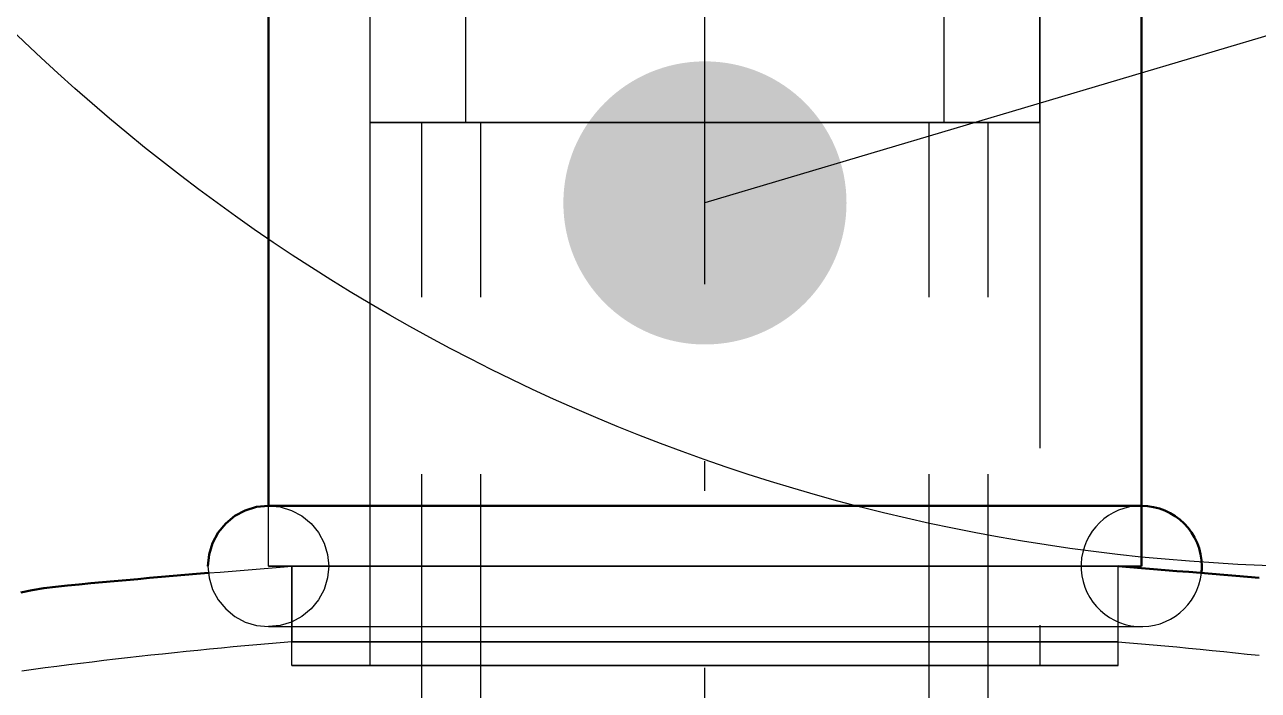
# Model space of a CAD drawing. Header units: millimetres. Extents: x 0 to 420, y 0 to 297.
# Drawn here: x 83.87 to 89.1, y 214.9 to 217.73 of the extents above; entities that cross this region are included whole.
import ezdxf

# ---------------------------------------------------------------- set-up
doc = ezdxf.new("R2010")
doc.units = ezdxf.units.MM
doc.linetypes.add('ISO02-TRAZOS', pattern=[3.75, 3, -0.75])
doc.linetypes.add('ISO04-TRAZO-PUNTO', pattern=[7.625, 6, -0.75, 0.125, -0.75])
for name, color, linetype, lineweight in [('01-VISIBLE', 7, 'CONTINUOUS', 50), ('02-OCULTA', 4, 'ISO02-TRAZOS', 25), ('03-EJE', 1, 'ISO04-TRAZO-PUNTO', 25), ('08-FINA', 5, 'CONTINUOUS', 25)]:
    doc.layers.add(name, color=color, linetype=linetype, lineweight=lineweight)

msp = doc.modelspace()

# ---------------------------------------------------------------- hatches: boundary and pattern name
at = {"layer": '08-FINA'}
h = msp.add_hatch(color=7, dxfattribs=at)
h.dxf.hatch_style = 1
edge = h.paths.add_edge_path()
edge.add_arc((86.75, 216.9697), 0.6, 0, 360)

# ---------------------------------------------------------------- linework, layer by layer
at = {"layer": '01-VISIBLE'}
for p, q in [((84.9, 215.686), (84.9, 218.93)), ((88.6, 215.43), (88.6, 218.93))]:
    msp.add_line(p, q, dxfattribs=at)
for points in [[(84.9, 215.686), (84.8501, 215.6811), (84.802, 215.6665), (84.7578, 215.6429), (84.719, 215.611), (84.6871, 215.5722), (84.6635, 215.528), (84.6489, 215.48), (84.644, 215.43)], [(84.9, 215.686), (84.9, 215.686), (84.9, 215.686), (84.9, 215.686), (84.9, 215.686), (84.9, 215.686), (84.9, 215.686)], [(88.6, 215.686), (88.55, 215.686), (88.5, 215.686), (88.45, 215.686), (88.4, 215.686), (88.35, 215.686), (88.3, 215.686), (88.25, 215.686), (88.2, 215.686), (88.15, 215.686), (88.1, 215.686), (88.05, 215.686), (88, 215.686), (87.95, 215.686), (87.9, 215.686), (87.85, 215.686), (87.8, 215.686), (87.75, 215.686), (87.7, 215.686), (87.65, 215.686), (87.6, 215.686), (87.55, 215.686), (87.5, 215.686), (87.45, 215.686), (87.4, 215.686), (87.35, 215.686), (87.3, 215.686), (87.25, 215.686), (87.2, 215.686), (87.15, 215.686), (87.1, 215.686), (87.05, 215.686), (87, 215.686), (86.95, 215.686), (86.9, 215.686), (86.85, 215.686), (86.8, 215.686), (86.75, 215.686), (86.7, 215.686), (86.65, 215.686), (86.6, 215.686), (86.55, 215.686), (86.5, 215.686), (86.45, 215.686), (86.4, 215.686), (86.35, 215.686), (86.3, 215.686), (86.25, 215.686), (86.2, 215.686), (86.15, 215.686), (86.1, 215.686), (86.05, 215.686), (86, 215.686), (85.95, 215.686), (85.9, 215.686), (85.85, 215.686), (85.8, 215.686), (85.75, 215.686), (85.7, 215.686), (85.65, 215.686), (85.6, 215.686), (85.55, 215.686), (85.5, 215.686), (85.45, 215.686), (85.4, 215.686), (85.35, 215.686), (85.3, 215.686), (85.25, 215.686), (85.2, 215.686), (85.15, 215.686), (85.1, 215.686), (85.05, 215.686), (85, 215.686), (84.95, 215.686), (84.9, 215.686)], [(83.8504, 215.3179), (83.8991, 215.329), (83.9485, 215.3366), (83.9982, 215.3427), (84.0479, 215.3481), (84.0977, 215.3531), (84.1474, 215.3578), (84.1972, 215.3625), (84.247, 215.367), (84.2968, 215.3714), (84.3467, 215.3758), (84.3965, 215.3802), (84.4463, 215.3845), (84.4961, 215.3888), (84.5459, 215.393), (84.5958, 215.3972), (84.6456, 215.4013)], [(89.0993, 215.3806), (89.0494, 215.3849), (88.9996, 215.3891), (88.9497, 215.3933), (88.8999, 215.3974), (88.85, 215.4016), (88.8002, 215.4057), (88.7503, 215.4097), (88.7005, 215.4138), (88.6506, 215.4179), (88.6007, 215.4219), (88.5509, 215.4259), (88.501, 215.4299)]]:
    msp.add_lwpolyline(points, dxfattribs=at)
for start, end in [(0, 90), (-6.464, 0)]:
    msp.add_arc((88.6, 215.43), 0.256, start, end, dxfattribs=at)
at = {"layer": '02-OCULTA'}
for p, q in [((85.3312, 215.0093), (85.3312, 218.93)), ((85.3312, 217.31), (85.3312, 218.93)), ((85.7362, 217.31), (85.7362, 218.93)), ((87.7638, 217.31), (87.7638, 218.93)), ((88.1688, 218.93), (88.1688, 215.0093)), ((88.1688, 217.31), (88.1688, 218.93)), ((85.55, 160.32), (85.55, 217.31)), ((85.8, 160.32), (85.8, 217.31)), ((87.7, 160.32), (87.7, 217.31)), ((87.95, 160.32), (87.95, 217.31)), ((84.9, 215.43), (84.9, 215.686)), ((84.999, 215.0093), (84.999, 215.43)), ((85, 215.43), (85, 215.1093)), ((88.5, 215.43), (88.5, 215.1093)), ((88.501, 215.0093), (88.501, 215.43))]:
    msp.add_line(p, q, dxfattribs=at)
for points in [[(88.1688, 217.31), (88.1181, 217.31), (88.0675, 217.31), (88.0168, 217.31), (87.9661, 217.31), (87.9154, 217.31), (87.8648, 217.31), (87.8141, 217.31), (87.7634, 217.31), (87.7128, 217.31), (87.6621, 217.31), (87.6114, 217.31), (87.5607, 217.31), (87.5101, 217.31), (87.4594, 217.31), (87.4087, 217.31), (87.3581, 217.31), (87.3074, 217.31), (87.2567, 217.31), (87.206, 217.31), (87.1554, 217.31), (87.1047, 217.31), (87.054, 217.31), (87.0034, 217.31), (86.9527, 217.31), (86.902, 217.31), (86.8513, 217.31), (86.8007, 217.31), (86.75, 217.31), (86.6993, 217.31), (86.6487, 217.31), (86.598, 217.31), (86.5473, 217.31), (86.4966, 217.31), (86.446, 217.31), (86.3953, 217.31), (86.3446, 217.31), (86.294, 217.31), (86.2433, 217.31), (86.1926, 217.31), (86.1419, 217.31), (86.0913, 217.31), (86.0406, 217.31), (85.9899, 217.31), (85.9393, 217.31), (85.8886, 217.31), (85.8379, 217.31), (85.7872, 217.31), (85.7366, 217.31), (85.6859, 217.31), (85.6352, 217.31), (85.5846, 217.31), (85.5339, 217.31), (85.4832, 217.31), (85.4325, 217.31), (85.3819, 217.31), (85.3312, 217.31)], [(85.3312, 217.31), (85.3819, 217.31), (85.4325, 217.31), (85.4832, 217.31), (85.5339, 217.31), (85.5846, 217.31), (85.6352, 217.31), (85.6859, 217.31), (85.7366, 217.31), (85.7872, 217.31), (85.8379, 217.31), (85.8886, 217.31), (85.9393, 217.31), (85.9899, 217.31), (86.0406, 217.31), (86.0913, 217.31), (86.1419, 217.31), (86.1926, 217.31), (86.2433, 217.31), (86.294, 217.31), (86.3446, 217.31), (86.3953, 217.31), (86.446, 217.31), (86.4966, 217.31), (86.5473, 217.31), (86.598, 217.31), (86.6487, 217.31), (86.6993, 217.31), (86.75, 217.31), (86.8007, 217.31), (86.8513, 217.31), (86.902, 217.31), (86.9527, 217.31), (87.0034, 217.31), (87.054, 217.31), (87.1047, 217.31), (87.1554, 217.31), (87.206, 217.31), (87.2567, 217.31), (87.3074, 217.31), (87.3581, 217.31), (87.4087, 217.31), (87.4594, 217.31), (87.5101, 217.31), (87.5607, 217.31), (87.6114, 217.31), (87.6621, 217.31), (87.7128, 217.31), (87.7634, 217.31), (87.8141, 217.31), (87.8648, 217.31), (87.9154, 217.31), (87.9661, 217.31), (88.0168, 217.31), (88.0675, 217.31), (88.1181, 217.31), (88.1688, 217.31)], [(87.95, 217.31), (87.9, 217.31), (87.85, 217.31), (87.8, 217.31), (87.75, 217.31), (87.7, 217.31), (87.65, 217.31), (87.6, 217.31), (87.55, 217.31), (87.5, 217.31), (87.45, 217.31), (87.4, 217.31), (87.35, 217.31), (87.3, 217.31), (87.25, 217.31), (87.2, 217.31), (87.15, 217.31), (87.1, 217.31), (87.05, 217.31), (87, 217.31), (86.95, 217.31), (86.9, 217.31), (86.85, 217.31), (86.8, 217.31), (86.75, 217.31), (86.7, 217.31), (86.65, 217.31), (86.6, 217.31), (86.55, 217.31), (86.5, 217.31), (86.45, 217.31), (86.4, 217.31), (86.35, 217.31), (86.3, 217.31), (86.25, 217.31), (86.2, 217.31), (86.15, 217.31), (86.1, 217.31), (86.05, 217.31), (86, 217.31), (85.95, 217.31), (85.9, 217.31), (85.85, 217.31), (85.8, 217.31), (85.75, 217.31), (85.7, 217.31), (85.65, 217.31), (85.6, 217.31), (85.55, 217.31)], [(85.55, 217.31), (85.6, 217.31), (85.65, 217.31), (85.7, 217.31), (85.75, 217.31), (85.8, 217.31), (85.85, 217.31), (85.9, 217.31), (85.95, 217.31), (86, 217.31), (86.05, 217.31), (86.1, 217.31), (86.15, 217.31), (86.2, 217.31), (86.25, 217.31), (86.3, 217.31), (86.35, 217.31), (86.4, 217.31), (86.45, 217.31), (86.5, 217.31), (86.55, 217.31), (86.6, 217.31), (86.65, 217.31), (86.7, 217.31), (86.75, 217.31), (86.8, 217.31), (86.85, 217.31), (86.9, 217.31), (86.95, 217.31), (87, 217.31), (87.05, 217.31), (87.1, 217.31), (87.15, 217.31), (87.2, 217.31), (87.25, 217.31), (87.3, 217.31), (87.35, 217.31), (87.4, 217.31), (87.45, 217.31), (87.5, 217.31), (87.55, 217.31), (87.6, 217.31), (87.65, 217.31), (87.7, 217.31), (87.75, 217.31), (87.8, 217.31), (87.85, 217.31), (87.9, 217.31), (87.95, 217.31)], [(87.7638, 217.31), (87.7131, 217.31), (87.6624, 217.31), (87.6117, 217.31), (87.561, 217.31), (87.5104, 217.31), (87.4597, 217.31), (87.409, 217.31), (87.3583, 217.31), (87.3076, 217.31), (87.2569, 217.31), (87.2062, 217.31), (87.1555, 217.31), (87.1048, 217.31), (87.0541, 217.31), (87.0035, 217.31), (86.9528, 217.31), (86.9021, 217.31), (86.8514, 217.31), (86.8007, 217.31), (86.75, 217.31), (86.6993, 217.31), (86.6486, 217.31), (86.5979, 217.31), (86.5472, 217.31), (86.4965, 217.31), (86.4459, 217.31), (86.3952, 217.31), (86.3445, 217.31), (86.2938, 217.31), (86.2431, 217.31), (86.1924, 217.31), (86.1417, 217.31), (86.091, 217.31), (86.0403, 217.31), (85.9896, 217.31), (85.939, 217.31), (85.8883, 217.31), (85.8376, 217.31), (85.7869, 217.31), (85.7362, 217.31)], [(85.7362, 217.31), (85.7869, 217.31), (85.8376, 217.31), (85.8883, 217.31), (85.939, 217.31), (85.9896, 217.31), (86.0403, 217.31), (86.091, 217.31), (86.1417, 217.31), (86.1924, 217.31), (86.2431, 217.31), (86.2938, 217.31), (86.3445, 217.31), (86.3952, 217.31), (86.4459, 217.31), (86.4965, 217.31), (86.5472, 217.31), (86.5979, 217.31), (86.6486, 217.31), (86.6993, 217.31), (86.75, 217.31), (86.8007, 217.31), (86.8514, 217.31), (86.9021, 217.31), (86.9528, 217.31), (87.0035, 217.31), (87.0541, 217.31), (87.1048, 217.31), (87.1555, 217.31), (87.2062, 217.31), (87.2569, 217.31), (87.3076, 217.31), (87.3583, 217.31), (87.409, 217.31), (87.4597, 217.31), (87.5104, 217.31), (87.561, 217.31), (87.6117, 217.31), (87.6624, 217.31), (87.7131, 217.31), (87.7638, 217.31)], [(87.7, 217.31), (87.65, 217.31), (87.6, 217.31), (87.55, 217.31), (87.5, 217.31), (87.45, 217.31), (87.4, 217.31), (87.35, 217.31), (87.3, 217.31), (87.25, 217.31), (87.2, 217.31), (87.15, 217.31), (87.1, 217.31), (87.05, 217.31), (87, 217.31), (86.95, 217.31), (86.9, 217.31), (86.85, 217.31), (86.8, 217.31), (86.75, 217.31), (86.7, 217.31), (86.65, 217.31), (86.6, 217.31), (86.55, 217.31), (86.5, 217.31), (86.45, 217.31), (86.4, 217.31), (86.35, 217.31), (86.3, 217.31), (86.25, 217.31), (86.2, 217.31), (86.15, 217.31), (86.1, 217.31), (86.05, 217.31), (86, 217.31), (85.95, 217.31), (85.9, 217.31), (85.85, 217.31), (85.8, 217.31)], [(85.8, 217.31), (85.85, 217.31), (85.9, 217.31), (85.95, 217.31), (86, 217.31), (86.05, 217.31), (86.1, 217.31), (86.15, 217.31), (86.2, 217.31), (86.25, 217.31), (86.3, 217.31), (86.35, 217.31), (86.4, 217.31), (86.45, 217.31), (86.5, 217.31), (86.55, 217.31), (86.6, 217.31), (86.65, 217.31), (86.7, 217.31), (86.75, 217.31), (86.8, 217.31), (86.85, 217.31), (86.9, 217.31), (86.95, 217.31), (87, 217.31), (87.05, 217.31), (87.1, 217.31), (87.15, 217.31), (87.2, 217.31), (87.25, 217.31), (87.3, 217.31), (87.35, 217.31), (87.4, 217.31), (87.45, 217.31), (87.5, 217.31), (87.55, 217.31), (87.6, 217.31), (87.65, 217.31), (87.7, 217.31)], [(88.6, 215.686), (88.5493, 215.686), (88.4986, 215.686), (88.4479, 215.686), (88.3973, 215.686), (88.3466, 215.686), (88.2959, 215.686), (88.2452, 215.686), (88.1945, 215.686), (88.1438, 215.686), (88.0932, 215.686), (88.0425, 215.686), (87.9918, 215.686), (87.9411, 215.686), (87.8904, 215.686), (87.8397, 215.686), (87.789, 215.686), (87.7384, 215.686), (87.6877, 215.686), (87.637, 215.686), (87.5863, 215.686), (87.5356, 215.686), (87.4849, 215.686), (87.4342, 215.686), (87.3836, 215.686), (87.3329, 215.686), (87.2822, 215.686), (87.2315, 215.686), (87.1808, 215.686), (87.1301, 215.686), (87.0795, 215.686), (87.0288, 215.686), (86.9781, 215.686), (86.9274, 215.686), (86.8767, 215.686), (86.826, 215.686), (86.7753, 215.686), (86.7247, 215.686), (86.674, 215.686), (86.6233, 215.686), (86.5726, 215.686), (86.5219, 215.686), (86.4712, 215.686), (86.4205, 215.686), (86.3699, 215.686), (86.3192, 215.686), (86.2685, 215.686), (86.2178, 215.686), (86.1671, 215.686), (86.1164, 215.686), (86.0658, 215.686), (86.0151, 215.686), (85.9644, 215.686), (85.9137, 215.686), (85.863, 215.686), (85.8123, 215.686), (85.7616, 215.686), (85.711, 215.686), (85.6603, 215.686), (85.6096, 215.686), (85.5589, 215.686), (85.5082, 215.686), (85.4575, 215.686), (85.4068, 215.686), (85.3562, 215.686), (85.3055, 215.686), (85.2548, 215.686), (85.2041, 215.686), (85.1534, 215.686), (85.1027, 215.686), (85.0521, 215.686), (85.0014, 215.686), (84.9507, 215.686), (84.9, 215.686)], [(84.9, 215.686), (84.9499, 215.6811), (84.998, 215.6665), (85.0422, 215.6429), (85.081, 215.611), (85.1129, 215.5722), (85.1365, 215.528), (85.1511, 215.48), (85.156, 215.43), (85.1511, 215.3801), (85.1365, 215.332), (85.1129, 215.2878), (85.081, 215.249), (85.0422, 215.2172), (84.998, 215.1935), (84.9499, 215.1789), (84.9, 215.174)], [(84.644, 215.43), (84.6489, 215.3801), (84.6635, 215.332), (84.6871, 215.2878), (84.719, 215.249), (84.7578, 215.2172), (84.802, 215.1935), (84.8501, 215.1789), (84.9, 215.174)], [(84.6456, 215.4013), (84.6962, 215.4054), (84.7469, 215.4095), (84.7975, 215.4135), (84.8481, 215.4175), (84.8988, 215.4216), (84.9494, 215.4256), (85, 215.43)], [(88.6, 215.43), (88.55, 215.43), (88.5, 215.43), (88.45, 215.43), (88.4, 215.43), (88.35, 215.43), (88.3, 215.43), (88.25, 215.43), (88.2, 215.43), (88.15, 215.43), (88.1, 215.43), (88.05, 215.43), (88, 215.43), (87.95, 215.43), (87.9, 215.43), (87.85, 215.43), (87.8, 215.43), (87.75, 215.43), (87.7, 215.43), (87.65, 215.43), (87.6, 215.43), (87.55, 215.43), (87.5, 215.43), (87.45, 215.43), (87.4, 215.43), (87.35, 215.43), (87.3, 215.43), (87.25, 215.43), (87.2, 215.43), (87.15, 215.43), (87.1, 215.43), (87.05, 215.43), (87, 215.43), (86.95, 215.43), (86.9, 215.43), (86.85, 215.43), (86.8, 215.43), (86.75, 215.43), (86.7, 215.43), (86.65, 215.43), (86.6, 215.43), (86.55, 215.43), (86.5, 215.43), (86.45, 215.43), (86.4, 215.43), (86.35, 215.43), (86.3, 215.43), (86.25, 215.43), (86.2, 215.43), (86.15, 215.43), (86.1, 215.43), (86.05, 215.43), (86, 215.43), (85.95, 215.43), (85.9, 215.43), (85.85, 215.43), (85.8, 215.43), (85.75, 215.43), (85.7, 215.43), (85.65, 215.43), (85.6, 215.43), (85.55, 215.43), (85.5, 215.43), (85.45, 215.43), (85.4, 215.43), (85.35, 215.43), (85.3, 215.43), (85.25, 215.43), (85.2, 215.43), (85.15, 215.43), (85.1, 215.43), (85.05, 215.43), (85, 215.43), (84.95, 215.43), (84.9, 215.43)], [(84.9, 215.43), (84.95, 215.43), (85, 215.43), (85.05, 215.43), (85.1, 215.43), (85.15, 215.43), (85.2, 215.43), (85.25, 215.43), (85.3, 215.43), (85.35, 215.43), (85.4, 215.43), (85.45, 215.43), (85.5, 215.43), (85.55, 215.43), (85.6, 215.43), (85.65, 215.43), (85.7, 215.43), (85.75, 215.43), (85.8, 215.43), (85.85, 215.43), (85.9, 215.43), (85.95, 215.43), (86, 215.43), (86.05, 215.43), (86.1, 215.43), (86.15, 215.43), (86.2, 215.43), (86.25, 215.43), (86.3, 215.43), (86.35, 215.43), (86.4, 215.43), (86.45, 215.43), (86.5, 215.43), (86.55, 215.43), (86.6, 215.43), (86.65, 215.43), (86.7, 215.43), (86.75, 215.43), (86.8, 215.43), (86.85, 215.43), (86.9, 215.43), (86.95, 215.43), (87, 215.43), (87.05, 215.43), (87.1, 215.43), (87.15, 215.43), (87.2, 215.43), (87.25, 215.43), (87.3, 215.43), (87.35, 215.43), (87.4, 215.43), (87.45, 215.43), (87.5, 215.43), (87.55, 215.43), (87.6, 215.43), (87.65, 215.43), (87.7, 215.43), (87.75, 215.43), (87.8, 215.43), (87.85, 215.43), (87.9, 215.43), (87.95, 215.43), (88, 215.43), (88.05, 215.43), (88.1, 215.43), (88.15, 215.43), (88.2, 215.43), (88.25, 215.43), (88.3, 215.43), (88.35, 215.43), (88.4, 215.43), (88.45, 215.43), (88.5, 215.43), (88.55, 215.43), (88.6, 215.43)], [(88.501, 215.43), (88.451, 215.43), (88.4009, 215.43), (88.3509, 215.43), (88.3009, 215.43), (88.2509, 215.43), (88.2008, 215.43), (88.1508, 215.43), (88.1008, 215.43), (88.0507, 215.43), (88.0007, 215.43), (87.9507, 215.43), (87.9007, 215.43), (87.8506, 215.43), (87.8006, 215.43), (87.7506, 215.43), (87.7005, 215.43), (87.6505, 215.43), (87.6005, 215.43), (87.5505, 215.43), (87.5004, 215.43), (87.4504, 215.43), (87.4004, 215.43), (87.3503, 215.43), (87.3003, 215.43), (87.2503, 215.43), (87.2003, 215.43), (87.1502, 215.43), (87.1002, 215.43), (87.0502, 215.43), (87.0001, 215.43), (86.9501, 215.43), (86.9001, 215.43), (86.8501, 215.43), (86.8, 215.43), (86.75, 215.43), (86.7, 215.43), (86.6499, 215.43), (86.5999, 215.43), (86.5499, 215.43), (86.4999, 215.43), (86.4498, 215.43), (86.3998, 215.43), (86.3498, 215.43), (86.2997, 215.43), (86.2497, 215.43), (86.1997, 215.43), (86.1497, 215.43), (86.0996, 215.43), (86.0496, 215.43), (85.9996, 215.43), (85.9495, 215.43), (85.8995, 215.43), (85.8495, 215.43), (85.7995, 215.43), (85.7494, 215.43), (85.6994, 215.43), (85.6494, 215.43), (85.5993, 215.43), (85.5493, 215.43), (85.4993, 215.43), (85.4493, 215.43), (85.3992, 215.43), (85.3492, 215.43), (85.2992, 215.43), (85.2491, 215.43), (85.1991, 215.43), (85.1491, 215.43), (85.0991, 215.43), (85.049, 215.43), (84.999, 215.43)], [(84.999, 215.43), (85.049, 215.43), (85.0991, 215.43), (85.1491, 215.43), (85.1991, 215.43), (85.2491, 215.43), (85.2992, 215.43), (85.3492, 215.43), (85.3992, 215.43), (85.4493, 215.43), (85.4993, 215.43), (85.5493, 215.43), (85.5993, 215.43), (85.6494, 215.43), (85.6994, 215.43), (85.7494, 215.43), (85.7995, 215.43), (85.8495, 215.43), (85.8995, 215.43), (85.9495, 215.43), (85.9996, 215.43), (86.0496, 215.43), (86.0996, 215.43), (86.1497, 215.43), (86.1997, 215.43), (86.2497, 215.43), (86.2997, 215.43), (86.3498, 215.43), (86.3998, 215.43), (86.4498, 215.43), (86.4999, 215.43), (86.5499, 215.43), (86.5999, 215.43), (86.6499, 215.43), (86.7, 215.43), (86.75, 215.43), (86.8, 215.43), (86.8501, 215.43), (86.9001, 215.43), (86.9501, 215.43), (87.0001, 215.43), (87.0502, 215.43), (87.1002, 215.43), (87.1502, 215.43), (87.2003, 215.43), (87.2503, 215.43), (87.3003, 215.43), (87.3503, 215.43), (87.4004, 215.43), (87.4504, 215.43), (87.5004, 215.43), (87.5505, 215.43), (87.6005, 215.43), (87.6505, 215.43), (87.7005, 215.43), (87.7506, 215.43), (87.8006, 215.43), (87.8506, 215.43), (87.9007, 215.43), (87.9507, 215.43), (88.0007, 215.43), (88.0507, 215.43), (88.1008, 215.43), (88.1508, 215.43), (88.2008, 215.43), (88.2509, 215.43), (88.3009, 215.43), (88.3509, 215.43), (88.4009, 215.43), (88.451, 215.43), (88.501, 215.43)], [(88.5, 215.43), (88.45, 215.43), (88.4, 215.43), (88.35, 215.43), (88.3, 215.43), (88.25, 215.43), (88.2, 215.43), (88.15, 215.43), (88.1, 215.43), (88.05, 215.43), (88, 215.43), (87.95, 215.43), (87.9, 215.43), (87.85, 215.43), (87.8, 215.43), (87.75, 215.43), (87.7, 215.43), (87.65, 215.43), (87.6, 215.43), (87.55, 215.43), (87.5, 215.43), (87.45, 215.43), (87.4, 215.43), (87.35, 215.43), (87.3, 215.43), (87.25, 215.43), (87.2, 215.43), (87.15, 215.43), (87.1, 215.43), (87.05, 215.43), (87, 215.43), (86.95, 215.43), (86.9, 215.43), (86.85, 215.43), (86.8, 215.43), (86.75, 215.43), (86.7, 215.43), (86.65, 215.43), (86.6, 215.43), (86.55, 215.43), (86.5, 215.43), (86.45, 215.43), (86.4, 215.43), (86.35, 215.43), (86.3, 215.43), (86.25, 215.43), (86.2, 215.43), (86.15, 215.43), (86.1, 215.43), (86.05, 215.43), (86, 215.43), (85.95, 215.43), (85.9, 215.43), (85.85, 215.43), (85.8, 215.43), (85.75, 215.43), (85.7, 215.43), (85.65, 215.43), (85.6, 215.43), (85.55, 215.43), (85.5, 215.43), (85.45, 215.43), (85.4, 215.43), (85.35, 215.43), (85.3, 215.43), (85.25, 215.43), (85.2, 215.43), (85.15, 215.43), (85.1, 215.43), (85.05, 215.43), (85, 215.43)], [(85, 215.43), (85.05, 215.43), (85.1, 215.43), (85.15, 215.43), (85.2, 215.43), (85.25, 215.43), (85.3, 215.43), (85.35, 215.43), (85.4, 215.43), (85.45, 215.43), (85.5, 215.43), (85.55, 215.43), (85.6, 215.43), (85.65, 215.43), (85.7, 215.43), (85.75, 215.43), (85.8, 215.43), (85.85, 215.43), (85.9, 215.43), (85.95, 215.43), (86, 215.43), (86.05, 215.43), (86.1, 215.43), (86.15, 215.43), (86.2, 215.43), (86.25, 215.43), (86.3, 215.43), (86.35, 215.43), (86.4, 215.43), (86.45, 215.43), (86.5, 215.43), (86.55, 215.43), (86.6, 215.43), (86.65, 215.43), (86.7, 215.43), (86.75, 215.43), (86.8, 215.43), (86.85, 215.43), (86.9, 215.43), (86.95, 215.43), (87, 215.43), (87.05, 215.43), (87.1, 215.43), (87.15, 215.43), (87.2, 215.43), (87.25, 215.43), (87.3, 215.43), (87.35, 215.43), (87.4, 215.43), (87.45, 215.43), (87.5, 215.43), (87.55, 215.43), (87.6, 215.43), (87.65, 215.43), (87.7, 215.43), (87.75, 215.43), (87.8, 215.43), (87.85, 215.43), (87.9, 215.43), (87.95, 215.43), (88, 215.43), (88.05, 215.43), (88.1, 215.43), (88.15, 215.43), (88.2, 215.43), (88.25, 215.43), (88.3, 215.43), (88.35, 215.43), (88.4, 215.43), (88.45, 215.43), (88.5, 215.43)], [(88.501, 215.4299), (88.5008, 215.4299), (88.5007, 215.43), (88.5005, 215.43), (88.5003, 215.43), (88.5002, 215.43), (88.5, 215.43)], [(84.9, 215.174), (84.95, 215.174), (85, 215.174), (85.05, 215.174), (85.1, 215.174), (85.15, 215.174), (85.2, 215.174), (85.25, 215.174), (85.3, 215.174), (85.35, 215.174), (85.4, 215.174), (85.45, 215.174), (85.5, 215.174), (85.55, 215.174), (85.6, 215.174), (85.65, 215.174), (85.7, 215.174), (85.75, 215.174), (85.8, 215.174), (85.85, 215.174), (85.9, 215.174), (85.95, 215.174), (86, 215.174), (86.05, 215.174), (86.1, 215.174), (86.15, 215.174), (86.2, 215.174), (86.25, 215.174), (86.3, 215.174), (86.35, 215.174), (86.4, 215.174), (86.45, 215.174), (86.5, 215.174), (86.55, 215.174), (86.6, 215.174), (86.65, 215.174), (86.7, 215.174), (86.75, 215.174), (86.8, 215.174), (86.85, 215.174), (86.9, 215.174), (86.95, 215.174), (87, 215.174), (87.05, 215.174), (87.1, 215.174), (87.15, 215.174), (87.2, 215.174), (87.25, 215.174), (87.3, 215.174), (87.35, 215.174), (87.4, 215.174), (87.45, 215.174), (87.5, 215.174), (87.55, 215.174), (87.6, 215.174), (87.65, 215.174), (87.7, 215.174), (87.75, 215.174), (87.8, 215.174), (87.85, 215.174), (87.9, 215.174), (87.95, 215.174), (88, 215.174), (88.05, 215.174), (88.1, 215.174), (88.15, 215.174), (88.2, 215.174), (88.25, 215.174), (88.3, 215.174), (88.35, 215.174), (88.4, 215.174), (88.45, 215.174), (88.5, 215.174), (88.55, 215.174), (88.6, 215.174)], [(84.9, 215.174), (84.95, 215.174), (85, 215.174), (85.05, 215.174), (85.1, 215.174), (85.15, 215.174), (85.2, 215.174), (85.25, 215.174), (85.3, 215.174), (85.35, 215.174), (85.4, 215.174), (85.45, 215.174), (85.5, 215.174), (85.55, 215.174), (85.6, 215.174), (85.65, 215.174), (85.7, 215.174), (85.75, 215.174), (85.8, 215.174), (85.85, 215.174), (85.9, 215.174), (85.95, 215.174), (86, 215.174), (86.05, 215.174), (86.1, 215.174), (86.15, 215.174), (86.2, 215.174), (86.25, 215.174), (86.3, 215.174), (86.35, 215.174), (86.4, 215.174), (86.45, 215.174), (86.5, 215.174), (86.55, 215.174), (86.6, 215.174), (86.65, 215.174), (86.7, 215.174), (86.75, 215.174), (86.8, 215.174), (86.85, 215.174), (86.9, 215.174), (86.95, 215.174), (87, 215.174), (87.05, 215.174), (87.1, 215.174), (87.15, 215.174), (87.2, 215.174), (87.25, 215.174), (87.3, 215.174), (87.35, 215.174), (87.4, 215.174), (87.45, 215.174), (87.5, 215.174), (87.55, 215.174), (87.6, 215.174), (87.65, 215.174), (87.7, 215.174), (87.75, 215.174), (87.8, 215.174), (87.85, 215.174), (87.9, 215.174), (87.95, 215.174), (88, 215.174), (88.05, 215.174), (88.1, 215.174), (88.15, 215.174), (88.2, 215.174), (88.25, 215.174), (88.3, 215.174), (88.35, 215.174), (88.4, 215.174), (88.45, 215.174), (88.5, 215.174), (88.55, 215.174), (88.6, 215.174)], [(85, 215.1093), (84.9501, 215.1053), (84.9002, 215.1011), (84.8503, 215.0967), (84.8004, 215.0923), (84.7506, 215.0877), (84.7007, 215.0831), (84.6509, 215.0783), (84.601, 215.0733), (84.5512, 215.0683), (84.5014, 215.0632), (84.4516, 215.0579), (84.4018, 215.0525), (84.352, 215.047), (84.3023, 215.0414), (84.2525, 215.0356), (84.2028, 215.0298), (84.1531, 215.0238), (84.1034, 215.0177), (84.0537, 215.0115), (84.004, 215.0051), (83.9544, 214.9987), (83.9047, 214.9921), (83.8551, 214.9854)], [(88.5, 215.1093), (88.45, 215.1093), (88.4, 215.1093), (88.35, 215.1093), (88.3, 215.1093), (88.25, 215.1093), (88.2, 215.1093), (88.15, 215.1093), (88.1, 215.1093), (88.05, 215.1093), (88, 215.1093), (87.95, 215.1093), (87.9, 215.1093), (87.85, 215.1093), (87.8, 215.1093), (87.75, 215.1093), (87.7, 215.1093), (87.65, 215.1093), (87.6, 215.1093), (87.55, 215.1093), (87.5, 215.1093), (87.45, 215.1093), (87.4, 215.1093), (87.35, 215.1093), (87.3, 215.1093), (87.25, 215.1093), (87.2, 215.1093), (87.15, 215.1093), (87.1, 215.1093), (87.05, 215.1093), (87, 215.1093), (86.95, 215.1093), (86.9, 215.1093), (86.85, 215.1093), (86.8, 215.1093), (86.75, 215.1093), (86.7, 215.1093), (86.65, 215.1093), (86.6, 215.1093), (86.55, 215.1093), (86.5, 215.1093), (86.45, 215.1093), (86.4, 215.1093), (86.35, 215.1093), (86.3, 215.1093), (86.25, 215.1093), (86.2, 215.1093), (86.15, 215.1093), (86.1, 215.1093), (86.05, 215.1093), (86, 215.1093), (85.95, 215.1093), (85.9, 215.1093), (85.85, 215.1093), (85.8, 215.1093), (85.75, 215.1093), (85.7, 215.1093), (85.65, 215.1093), (85.6, 215.1093), (85.55, 215.1093), (85.5, 215.1093), (85.45, 215.1093), (85.4, 215.1093), (85.35, 215.1093), (85.3, 215.1093), (85.25, 215.1093), (85.2, 215.1093), (85.15, 215.1093), (85.1, 215.1093), (85.05, 215.1093), (85, 215.1093)], [(85, 215.1093), (85.05, 215.1093), (85.1, 215.1093), (85.15, 215.1093), (85.2, 215.1093), (85.25, 215.1093), (85.3, 215.1093), (85.35, 215.1093), (85.4, 215.1093), (85.45, 215.1093), (85.5, 215.1093), (85.55, 215.1093), (85.6, 215.1093), (85.65, 215.1093), (85.7, 215.1093), (85.75, 215.1093), (85.8, 215.1093), (85.85, 215.1093), (85.9, 215.1093), (85.95, 215.1093), (86, 215.1093), (86.05, 215.1093), (86.1, 215.1093), (86.15, 215.1093), (86.2, 215.1093), (86.25, 215.1093), (86.3, 215.1093), (86.35, 215.1093), (86.4, 215.1093), (86.45, 215.1093), (86.5, 215.1093), (86.55, 215.1093), (86.6, 215.1093), (86.65, 215.1093), (86.7, 215.1093), (86.75, 215.1093), (86.8, 215.1093), (86.85, 215.1093), (86.9, 215.1093), (86.95, 215.1093), (87, 215.1093), (87.05, 215.1093), (87.1, 215.1093), (87.15, 215.1093), (87.2, 215.1093), (87.25, 215.1093), (87.3, 215.1093), (87.35, 215.1093), (87.4, 215.1093), (87.45, 215.1093), (87.5, 215.1093), (87.55, 215.1093), (87.6, 215.1093), (87.65, 215.1093), (87.7, 215.1093), (87.75, 215.1093), (87.8, 215.1093), (87.85, 215.1093), (87.9, 215.1093), (87.95, 215.1093), (88, 215.1093), (88.05, 215.1093), (88.1, 215.1093), (88.15, 215.1093), (88.2, 215.1093), (88.25, 215.1093), (88.3, 215.1093), (88.35, 215.1093), (88.4, 215.1093), (88.45, 215.1093), (88.5, 215.1093)], [(88.5, 215.1093), (88.5499, 215.1052), (88.5998, 215.101), (88.6497, 215.0967), (88.6996, 215.0922), (88.7494, 215.0877), (88.7993, 215.083), (88.8491, 215.0782), (88.899, 215.0732), (88.9488, 215.0682), (88.9986, 215.063), (89.0484, 215.0578), (89.0982, 215.0524)], [(88.501, 215.0093), (88.451, 215.0093), (88.4009, 215.0093), (88.3509, 215.0093), (88.3009, 215.0093), (88.2509, 215.0093), (88.2008, 215.0093), (88.1508, 215.0093), (88.1008, 215.0093), (88.0507, 215.0093), (88.0007, 215.0093), (87.9507, 215.0093), (87.9007, 215.0093), (87.8506, 215.0093), (87.8006, 215.0093), (87.7506, 215.0093), (87.7005, 215.0093), (87.6505, 215.0093), (87.6005, 215.0093), (87.5505, 215.0093), (87.5004, 215.0093), (87.4504, 215.0093), (87.4004, 215.0093), (87.3503, 215.0093), (87.3003, 215.0093), (87.2503, 215.0093), (87.2003, 215.0093), (87.1502, 215.0093), (87.1002, 215.0093), (87.0502, 215.0093), (87.0001, 215.0093), (86.9501, 215.0093), (86.9001, 215.0093), (86.8501, 215.0093), (86.8, 215.0093), (86.75, 215.0093), (86.7, 215.0093), (86.6499, 215.0093), (86.5999, 215.0093), (86.5499, 215.0093), (86.4999, 215.0093), (86.4498, 215.0093), (86.3998, 215.0093), (86.3498, 215.0093), (86.2997, 215.0093), (86.2497, 215.0093), (86.1997, 215.0093), (86.1497, 215.0093), (86.0996, 215.0093), (86.0496, 215.0093), (85.9996, 215.0093), (85.9495, 215.0093), (85.8995, 215.0093), (85.8495, 215.0093), (85.7995, 215.0093), (85.7494, 215.0093), (85.6994, 215.0093), (85.6494, 215.0093), (85.5993, 215.0093), (85.5493, 215.0093), (85.4993, 215.0093), (85.4493, 215.0093), (85.3992, 215.0093), (85.3492, 215.0093), (85.2992, 215.0093), (85.2491, 215.0093), (85.1991, 215.0093), (85.1491, 215.0093), (85.0991, 215.0093), (85.049, 215.0093), (84.999, 215.0093)], [(84.999, 215.0093), (85.049, 215.0093), (85.0991, 215.0093), (85.1491, 215.0093), (85.1991, 215.0093), (85.2491, 215.0093), (85.2992, 215.0093), (85.3492, 215.0093), (85.3992, 215.0093), (85.4493, 215.0093), (85.4993, 215.0093), (85.5493, 215.0093), (85.5993, 215.0093), (85.6494, 215.0093), (85.6994, 215.0093), (85.7494, 215.0093), (85.7995, 215.0093), (85.8495, 215.0093), (85.8995, 215.0093), (85.9495, 215.0093), (85.9996, 215.0093), (86.0496, 215.0093), (86.0996, 215.0093), (86.1497, 215.0093), (86.1997, 215.0093), (86.2497, 215.0093), (86.2997, 215.0093), (86.3498, 215.0093), (86.3998, 215.0093), (86.4498, 215.0093), (86.4999, 215.0093), (86.5499, 215.0093), (86.5999, 215.0093), (86.6499, 215.0093), (86.7, 215.0093), (86.75, 215.0093), (86.8, 215.0093), (86.8501, 215.0093), (86.9001, 215.0093), (86.9501, 215.0093), (87.0001, 215.0093), (87.0502, 215.0093), (87.1002, 215.0093), (87.1502, 215.0093), (87.2003, 215.0093), (87.2503, 215.0093), (87.3003, 215.0093), (87.3503, 215.0093), (87.4004, 215.0093), (87.4504, 215.0093), (87.5004, 215.0093), (87.5505, 215.0093), (87.6005, 215.0093), (87.6505, 215.0093), (87.7005, 215.0093), (87.7506, 215.0093), (87.8006, 215.0093), (87.8506, 215.0093), (87.9007, 215.0093), (87.9507, 215.0093), (88.0007, 215.0093), (88.0507, 215.0093), (88.1008, 215.0093), (88.1508, 215.0093), (88.2008, 215.0093), (88.2509, 215.0093), (88.3009, 215.0093), (88.3509, 215.0093), (88.4009, 215.0093), (88.451, 215.0093), (88.501, 215.0093)], [(88.1688, 215.0093), (88.1181, 215.0093), (88.0675, 215.0093), (88.0168, 215.0093), (87.9661, 215.0093), (87.9154, 215.0093), (87.8648, 215.0093), (87.8141, 215.0093), (87.7634, 215.0093), (87.7128, 215.0093), (87.6621, 215.0093), (87.6114, 215.0093), (87.5607, 215.0093), (87.5101, 215.0093), (87.4594, 215.0093), (87.4087, 215.0093), (87.3581, 215.0093), (87.3074, 215.0093), (87.2567, 215.0093), (87.206, 215.0093), (87.1554, 215.0093), (87.1047, 215.0093), (87.054, 215.0093), (87.0034, 215.0093), (86.9527, 215.0093), (86.902, 215.0093), (86.8513, 215.0093), (86.8007, 215.0093), (86.75, 215.0093), (86.6993, 215.0093), (86.6487, 215.0093), (86.598, 215.0093), (86.5473, 215.0093), (86.4966, 215.0093), (86.446, 215.0093), (86.3953, 215.0093), (86.3446, 215.0093), (86.294, 215.0093), (86.2433, 215.0093), (86.1926, 215.0093), (86.1419, 215.0093), (86.0913, 215.0093), (86.0406, 215.0093), (85.9899, 215.0093), (85.9393, 215.0093), (85.8886, 215.0093), (85.8379, 215.0093), (85.7872, 215.0093), (85.7366, 215.0093), (85.6859, 215.0093), (85.6352, 215.0093), (85.5846, 215.0093), (85.5339, 215.0093), (85.4832, 215.0093), (85.4325, 215.0093), (85.3819, 215.0093), (85.3312, 215.0093)], [(85.3312, 215.0093), (85.3819, 215.0093), (85.4325, 215.0093), (85.4832, 215.0093), (85.5339, 215.0093), (85.5846, 215.0093), (85.6352, 215.0093), (85.6859, 215.0093), (85.7366, 215.0093), (85.7872, 215.0093), (85.8379, 215.0093), (85.8886, 215.0093), (85.9393, 215.0093), (85.9899, 215.0093), (86.0406, 215.0093), (86.0913, 215.0093), (86.1419, 215.0093), (86.1926, 215.0093), (86.2433, 215.0093), (86.294, 215.0093), (86.3446, 215.0093), (86.3953, 215.0093), (86.446, 215.0093), (86.4966, 215.0093), (86.5473, 215.0093), (86.598, 215.0093), (86.6487, 215.0093), (86.6993, 215.0093), (86.75, 215.0093), (86.8007, 215.0093), (86.8513, 215.0093), (86.902, 215.0093), (86.9527, 215.0093), (87.0034, 215.0093), (87.054, 215.0093), (87.1047, 215.0093), (87.1554, 215.0093), (87.206, 215.0093), (87.2567, 215.0093), (87.3074, 215.0093), (87.3581, 215.0093), (87.4087, 215.0093), (87.4594, 215.0093), (87.5101, 215.0093), (87.5607, 215.0093), (87.6114, 215.0093), (87.6621, 215.0093), (87.7128, 215.0093), (87.7634, 215.0093), (87.8141, 215.0093), (87.8648, 215.0093), (87.9154, 215.0093), (87.9661, 215.0093), (88.0168, 215.0093), (88.0675, 215.0093), (88.1181, 215.0093), (88.1688, 215.0093)]]:
    msp.add_lwpolyline(points, dxfattribs=at)
msp.add_arc((88.6, 215.43), 0.256, 90, -6.464, dxfattribs=at)
at = {"layer": '03-EJE'}
msp.add_line((86.75, 148), (86.75, 223.93), dxfattribs=at)
at = {"layer": '08-FINA'}
msp.add_line((125.666, 228.5446), (86.75, 216.9697), dxfattribs=at)
msp.add_circle((89.4225, 223.4798), 8.0525, dxfattribs=at)

doc.saveas('drawing.dxf')
